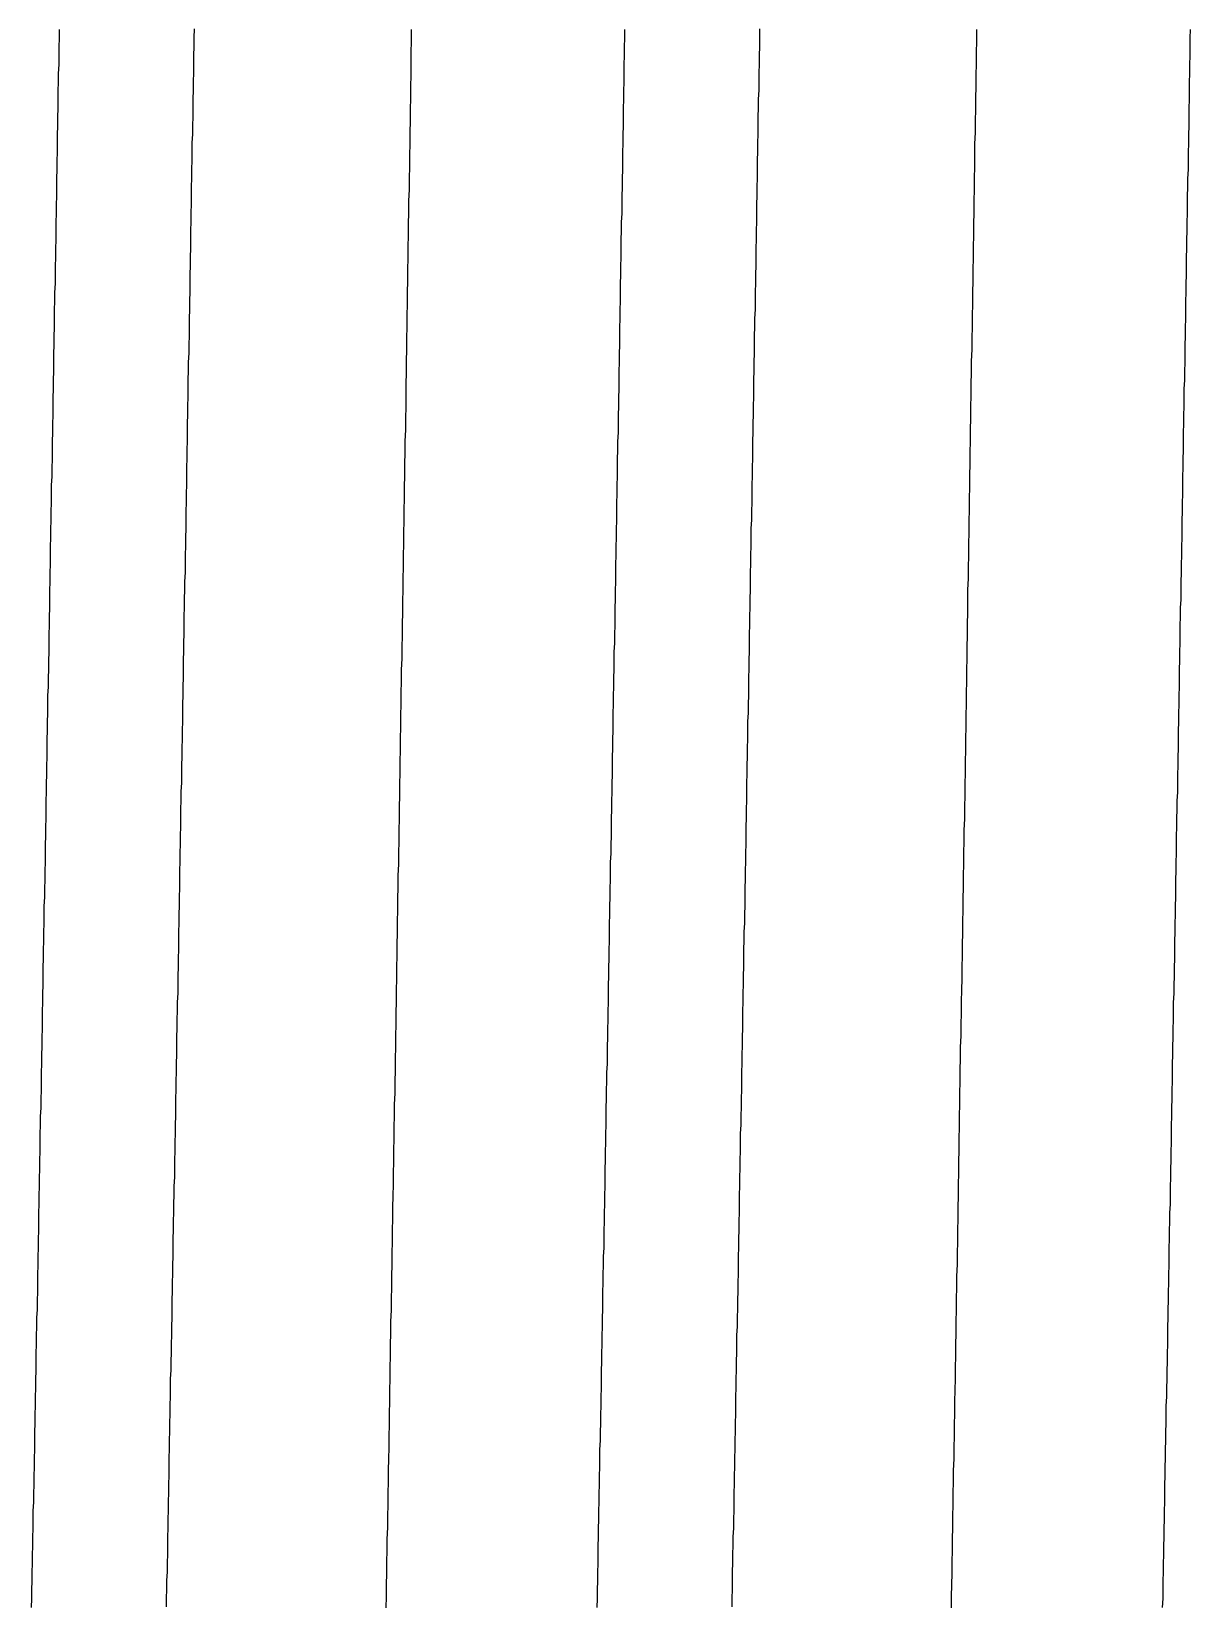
# Model space of a CAD drawing. Header units: millimetres. Extents: x 0 to 3800, y -67 to 2530.
# Drawn here: x 2234.063 to 2237.219, y 1456.785 to 1461.068 of the extents above; entities that cross this region are included whole.
import ezdxf

# ---------------------------------------------------------------- set-up
doc = ezdxf.new("R2010")
doc.units = ezdxf.units.MM
doc.layers.add('내부선 및 부속', color=4, linetype='Continuous')

msp = doc.modelspace()

# ---------------------------------------------------------------- linework, layer by layer
at = {"layer": '내부선 및 부속', "linetype": 'Continuous', "flags": 128}
for points in [[(2234.0626, 1456.7778), (2234.0636, 1456.8018), (2234.0636, 1456.8258), (2234.0646, 1456.8498), (2234.0646, 1456.8738), (2234.0656, 1456.8968), (2234.0656, 1456.9208), (2234.0656, 1456.9208), (2234.0666, 1456.9448), (2234.0666, 1456.9688), (2234.0676, 1456.9928), (2234.0676, 1457.0168), (2234.0676, 1457.0408), (2234.0686, 1457.0638), (2234.0686, 1457.0878), (2234.0696, 1457.1118), (2234.0696, 1457.1358), (2234.0706, 1457.1598), (2234.0706, 1457.1838), (2234.0716, 1457.2078), (2234.0716, 1457.2318), (2234.0716, 1457.2548), (2234.0726, 1457.2788), (2234.0726, 1457.3028), (2234.0736, 1457.3268), (2234.0736, 1457.3508), (2234.0746, 1457.3748), (2234.0746, 1457.3988), (2234.0756, 1457.4218), (2234.0756, 1457.4458), (2234.0756, 1457.4698), (2234.0766, 1457.4938), (2234.0766, 1457.5178), (2234.0776, 1457.5418), (2234.0776, 1457.5658), (2234.0786, 1457.5888), (2234.0786, 1457.6128), (2234.0796, 1457.6368), (2234.0796, 1457.6608), (2234.0796, 1457.6848), (2234.0806, 1457.7088), (2234.0806, 1457.7328), (2234.0816, 1457.7568), (2234.0816, 1457.7798), (2234.0826, 1457.8038), (2234.0826, 1457.8278), (2234.0826, 1457.8518), (2234.0836, 1457.8758), (2234.0836, 1457.8998), (2234.0846, 1457.9238), (2234.0846, 1457.9468), (2234.0856, 1457.9708), (2234.0856, 1457.9948), (2234.0866, 1458.0188), (2234.0866, 1458.0428), (2234.0866, 1458.0668), (2234.0876, 1458.0908), (2234.0876, 1458.1138), (2234.0886, 1458.1378), (2234.0886, 1458.1618), (2234.0896, 1458.1858), (2234.0896, 1458.2098), (2234.0896, 1458.2338), (2234.0906, 1458.2578), (2234.0906, 1458.2818), (2234.0916, 1458.3048), (2234.0916, 1458.3288), (2234.0926, 1458.3528), (2234.0926, 1458.3768), (2234.0926, 1458.4008), (2234.0936, 1458.4248), (2234.0936, 1458.4488), (2234.0946, 1458.4718), (2234.0946, 1458.4958), (2234.0946, 1458.5198), (2234.0956, 1458.5438), (2234.0956, 1458.5678), (2234.0966, 1458.5918), (2234.0966, 1458.6158), (2234.0976, 1458.6398), (2234.0976, 1458.6628), (2234.0976, 1458.6868), (2234.0986, 1458.7108), (2234.0986, 1458.7348), (2234.0996, 1458.7588), (2234.0996, 1458.7828), (2234.1006, 1458.8068), (2234.1006, 1458.8298), (2234.1006, 1458.8538), (2234.1016, 1458.8778), (2234.1016, 1458.9018), (2234.1026, 1458.9258), (2234.1026, 1458.9498), (2234.1026, 1458.9738), (2234.1036, 1458.9968), (2234.1036, 1459.0208), (2234.1046, 1459.0448), (2234.1046, 1459.0688), (2234.1056, 1459.0928), (2234.1056, 1459.1168), (2234.1056, 1459.1408), (2234.1066, 1459.1648), (2234.1066, 1459.1878), (2234.1076, 1459.2118), (2234.1076, 1459.2358), (2234.1076, 1459.2598), (2234.1086, 1459.2838), (2234.1086, 1459.3078), (2234.1086, 1459.3078), (2234.1096, 1459.3318), (2234.1096, 1459.3548), (2234.1106, 1459.3788), (2234.1106, 1459.4028), (2234.1106, 1459.4268), (2234.1116, 1459.4508), (2234.1116, 1459.4748), (2234.1126, 1459.4988), (2234.1126, 1459.5218), (2234.1126, 1459.5458), (2234.1136, 1459.5698), (2234.1136, 1459.5938), (2234.1146, 1459.6178), (2234.1146, 1459.6418), (2234.1146, 1459.6658), (2234.1156, 1459.6898), (2234.1156, 1459.7128), (2234.1166, 1459.7368), (2234.1166, 1459.7608), (2234.1176, 1459.7848), (2234.1176, 1459.8088), (2234.1176, 1459.8328), (2234.1186, 1459.8568), (2234.1186, 1459.8798), (2234.1196, 1459.9038), (2234.1196, 1459.9278), (2234.1196, 1459.9518), (2234.1206, 1459.9758), (2234.1206, 1459.9998), (2234.1216, 1460.0238), (2234.1216, 1460.0478), (2234.1216, 1460.0708), (2234.1226, 1460.0948), (2234.1226, 1460.1188), (2234.1236, 1460.1428), (2234.1236, 1460.1668), (2234.1236, 1460.1908), (2234.1246, 1460.2148), (2234.1246, 1460.2378), (2234.1256, 1460.2618), (2234.1256, 1460.2858), (2234.1256, 1460.3098), (2234.1266, 1460.3338), (2234.1266, 1460.3578), (2234.1276, 1460.3818), (2234.1276, 1460.4048), (2234.1276, 1460.4288), (2234.1286, 1460.4528), (2234.1286, 1460.4768), (2234.1296, 1460.5008), (2234.1296, 1460.5248), (2234.1296, 1460.5488), (2234.1306, 1460.5728), (2234.1306, 1460.5958), (2234.1316, 1460.6198), (2234.1316, 1460.6438), (2234.1316, 1460.6678), (2234.1326, 1460.6918), (2234.1326, 1460.7158), (2234.1336, 1460.7398), (2234.1336, 1460.7628), (2234.1336, 1460.7868), (2234.1346, 1460.8108), (2234.1346, 1460.8348), (2234.1356, 1460.8588), (2234.1356, 1460.8828), (2234.1356, 1460.9068), (2234.1366, 1460.9298), (2234.1366, 1460.9538), (2234.1376, 1460.9778), (2234.1376, 1461.0018), (2234.1376, 1461.0258), (2234.1386, 1461.0498), (2234.1386, 1461.0738)], [(2234.4306, 1456.7788), (2234.4306, 1456.8028), (2234.4316, 1456.8268), (2234.4316, 1456.8508), (2234.4326, 1456.8748), (2234.4326, 1456.8988), (2234.4326, 1456.8988), (2234.4336, 1456.9228), (2234.4336, 1456.9458), (2234.4336, 1456.9698), (2234.4346, 1456.9938), (2234.4346, 1457.0178), (2234.4356, 1457.0418), (2234.4356, 1457.0658), (2234.4366, 1457.0898), (2234.4366, 1457.1128), (2234.4376, 1457.1368), (2234.4376, 1457.1608), (2234.4376, 1457.1848), (2234.4386, 1457.2088), (2234.4386, 1457.2328), (2234.4396, 1457.2568), (2234.4396, 1457.2798), (2234.4406, 1457.3038), (2234.4406, 1457.3278), (2234.4416, 1457.3518), (2234.4416, 1457.3758), (2234.4416, 1457.3998), (2234.4426, 1457.4238), (2234.4426, 1457.4478), (2234.4436, 1457.4708), (2234.4436, 1457.4948), (2234.4446, 1457.5188), (2234.4446, 1457.5428), (2234.4456, 1457.5668), (2234.4456, 1457.5908), (2234.4456, 1457.6148), (2234.4466, 1457.6378), (2234.4466, 1457.6618), (2234.4476, 1457.6858), (2234.4476, 1457.7098), (2234.4486, 1457.7338), (2234.4486, 1457.7578), (2234.4486, 1457.7818), (2234.4496, 1457.8048), (2234.4496, 1457.8288), (2234.4506, 1457.8528), (2234.4506, 1457.8768), (2234.4516, 1457.9008), (2234.4516, 1457.9248), (2234.4526, 1457.9488), (2234.4526, 1457.9728), (2234.4526, 1457.9958), (2234.4536, 1458.0198), (2234.4536, 1458.0438), (2234.4546, 1458.0678), (2234.4546, 1458.0918), (2234.4556, 1458.1158), (2234.4556, 1458.1398), (2234.4556, 1458.1628), (2234.4566, 1458.1868), (2234.4566, 1458.2108), (2234.4576, 1458.2348), (2234.4576, 1458.2588), (2234.4586, 1458.2828), (2234.4586, 1458.3068), (2234.4586, 1458.3308), (2234.4596, 1458.3538), (2234.4596, 1458.3778), (2234.4606, 1458.4018), (2234.4606, 1458.4258), (2234.4616, 1458.4498), (2234.4616, 1458.4738), (2234.4616, 1458.4978), (2234.4626, 1458.5208), (2234.4626, 1458.5448), (2234.4636, 1458.5688), (2234.4636, 1458.5928), (2234.4636, 1458.6168), (2234.4646, 1458.6408), (2234.4646, 1458.6648), (2234.4656, 1458.6878), (2234.4656, 1458.7118), (2234.4666, 1458.7358), (2234.4666, 1458.7598), (2234.4666, 1458.7838), (2234.4676, 1458.8078), (2234.4676, 1458.8318), (2234.4686, 1458.8558), (2234.4686, 1458.8788), (2234.4696, 1458.9028), (2234.4696, 1458.9268), (2234.4696, 1458.9508), (2234.4706, 1458.9748), (2234.4706, 1458.9988), (2234.4716, 1459.0228), (2234.4716, 1459.0458), (2234.4716, 1459.0698), (2234.4726, 1459.0938), (2234.4726, 1459.1178), (2234.4736, 1459.1418), (2234.4736, 1459.1658), (2234.4746, 1459.1898), (2234.4746, 1459.2128), (2234.4746, 1459.2368), (2234.4756, 1459.2608), (2234.4756, 1459.2848), (2234.4756, 1459.2848), (2234.4766, 1459.3088), (2234.4766, 1459.3328), (2234.4766, 1459.3568), (2234.4776, 1459.3808), (2234.4776, 1459.4038), (2234.4786, 1459.4278), (2234.4786, 1459.4518), (2234.4786, 1459.4758), (2234.4796, 1459.4998), (2234.4796, 1459.5238), (2234.4806, 1459.5478), (2234.4806, 1459.5708), (2234.4816, 1459.5948), (2234.4816, 1459.6188), (2234.4816, 1459.6428), (2234.4826, 1459.6668), (2234.4826, 1459.6908), (2234.4836, 1459.7148), (2234.4836, 1459.7388), (2234.4836, 1459.7618), (2234.4846, 1459.7858), (2234.4846, 1459.8098), (2234.4856, 1459.8338), (2234.4856, 1459.8578), (2234.4856, 1459.8818), (2234.4866, 1459.9058), (2234.4866, 1459.9288), (2234.4876, 1459.9528), (2234.4876, 1459.9768), (2234.4876, 1460.0008), (2234.4886, 1460.0248), (2234.4886, 1460.0488), (2234.4896, 1460.0728), (2234.4896, 1460.0958), (2234.4896, 1460.1198), (2234.4906, 1460.1438), (2234.4906, 1460.1678), (2234.4916, 1460.1918), (2234.4916, 1460.2158), (2234.4926, 1460.2398), (2234.4926, 1460.2638), (2234.4926, 1460.2868), (2234.4936, 1460.3108), (2234.4936, 1460.3348), (2234.4946, 1460.3588), (2234.4946, 1460.3828), (2234.4946, 1460.4068), (2234.4956, 1460.4308), (2234.4956, 1460.4538), (2234.4966, 1460.4778), (2234.4966, 1460.5018), (2234.4966, 1460.5258), (2234.4976, 1460.5498), (2234.4976, 1460.5738), (2234.4986, 1460.5978), (2234.4986, 1460.6208), (2234.4986, 1460.6448), (2234.4996, 1460.6688), (2234.4996, 1460.6928), (2234.5006, 1460.7168), (2234.5006, 1460.7408), (2234.5006, 1460.7648), (2234.5016, 1460.7888), (2234.5016, 1460.8118), (2234.5026, 1460.8358), (2234.5026, 1460.8598), (2234.5026, 1460.8838), (2234.5036, 1460.9078), (2234.5036, 1460.9318), (2234.5046, 1460.9558), (2234.5046, 1460.9788), (2234.5046, 1461.0028), (2234.5056, 1461.0268), (2234.5056, 1461.0508), (2234.5066, 1461.0748)], [(2235.0966, 1461.0738), (2235.0966, 1461.0418), (2235.0956, 1461.0108), (2235.0956, 1460.9798), (2235.0956, 1460.9488), (2235.0946, 1460.9178), (2235.0946, 1460.8868), (2235.0936, 1460.8558), (2235.0936, 1460.8248), (2235.0926, 1460.7928), (2235.0926, 1460.7618), (2235.0916, 1460.7308), (2235.0916, 1460.6998), (2235.0906, 1460.6688), (2235.0906, 1460.6378), (2235.0896, 1460.6068), (2235.0896, 1460.5748), (2235.0886, 1460.5438), (2235.0886, 1460.5128), (2235.0876, 1460.4818), (2235.0876, 1460.4508), (2235.0866, 1460.4198), (2235.0866, 1460.3888), (2235.0856, 1460.3578), (2235.0856, 1460.3258), (2235.0846, 1460.2948), (2235.0846, 1460.2638), (2235.0836, 1460.2328), (2235.0836, 1460.2018), (2235.0826, 1460.1708), (2235.0826, 1460.1398), (2235.0816, 1460.1078), (2235.0816, 1460.0768), (2235.0816, 1460.0458), (2235.0806, 1460.0148), (2235.0806, 1459.9838), (2235.0796, 1459.9528), (2235.0796, 1459.9218), (2235.0786, 1459.8898), (2235.0786, 1459.8588), (2235.0776, 1459.8278), (2235.0776, 1459.7968), (2235.0766, 1459.7658), (2235.0766, 1459.7348), (2235.0756, 1459.7038), (2235.0756, 1459.6728), (2235.0746, 1459.6408), (2235.0746, 1459.6408), (2235.0746, 1459.6098), (2235.0736, 1459.5788), (2235.0736, 1459.5478), (2235.0726, 1459.5168), (2235.0726, 1459.4858), (2235.0716, 1459.4548), (2235.0716, 1459.4228), (2235.0706, 1459.3918), (2235.0706, 1459.3608), (2235.0696, 1459.3298), (2235.0696, 1459.2988), (2235.0686, 1459.2678), (2235.0686, 1459.2368), (2235.0676, 1459.2058), (2235.0676, 1459.1738), (2235.0666, 1459.1428), (2235.0666, 1459.1118), (2235.0656, 1459.0808), (2235.0656, 1459.0498), (2235.0646, 1459.0188), (2235.0646, 1458.9878), (2235.0636, 1458.9558), (2235.0636, 1458.9248), (2235.0626, 1458.8938), (2235.0626, 1458.8628), (2235.0616, 1458.8318), (2235.0616, 1458.8008), (2235.0606, 1458.7698), (2235.0606, 1458.7388), (2235.0596, 1458.7068), (2235.0596, 1458.6758), (2235.0586, 1458.6448), (2235.0586, 1458.6138), (2235.0576, 1458.5828), (2235.0576, 1458.5518), (2235.0566, 1458.5208), (2235.0566, 1458.4888), (2235.0556, 1458.4578), (2235.0556, 1458.4268), (2235.0546, 1458.3958), (2235.0546, 1458.3648), (2235.0536, 1458.3338), (2235.0536, 1458.3028), (2235.0526, 1458.2718), (2235.0526, 1458.2398), (2235.0516, 1458.2088), (2235.0516, 1458.1778), (2235.0506, 1458.1468), (2235.0506, 1458.1158), (2235.0496, 1458.0848), (2235.0496, 1458.0538), (2235.0486, 1458.0218), (2235.0486, 1457.9908), (2235.0476, 1457.9598), (2235.0476, 1457.9288), (2235.0466, 1457.8978), (2235.0456, 1457.8668), (2235.0456, 1457.8358), (2235.0446, 1457.8048), (2235.0446, 1457.7728), (2235.0436, 1457.7418), (2235.0436, 1457.7108), (2235.0426, 1457.6798), (2235.0426, 1457.6488), (2235.0416, 1457.6178), (2235.0416, 1457.5868), (2235.0406, 1457.5558), (2235.0406, 1457.5238), (2235.0396, 1457.4928), (2235.0396, 1457.4618), (2235.0386, 1457.4308), (2235.0386, 1457.3998), (2235.0376, 1457.3688), (2235.0376, 1457.3378), (2235.0366, 1457.3058), (2235.0366, 1457.2748), (2235.0356, 1457.2438), (2235.0356, 1457.2128), (2235.0346, 1457.1818), (2235.0336, 1457.1508), (2235.0336, 1457.1198), (2235.0326, 1457.0888), (2235.0326, 1457.0568), (2235.0316, 1457.0258), (2235.0316, 1456.9948), (2235.0306, 1456.9638), (2235.0306, 1456.9328), (2235.0296, 1456.9018), (2235.0296, 1456.8708), (2235.0286, 1456.8388), (2235.0286, 1456.8078), (2235.0276, 1456.7768)], [(2235.6026, 1456.7778), (2235.6036, 1456.8018), (2235.6036, 1456.8258), (2235.6046, 1456.8498), (2235.6046, 1456.8738), (2235.6056, 1456.8968), (2235.6056, 1456.9208), (2235.6056, 1456.9208), (2235.6056, 1456.9448), (2235.6066, 1456.9688), (2235.6066, 1456.9928), (2235.6076, 1457.0168), (2235.6076, 1457.0408), (2235.6086, 1457.0638), (2235.6086, 1457.0878), (2235.6096, 1457.1118), (2235.6096, 1457.1358), (2235.6106, 1457.1598), (2235.6106, 1457.1838), (2235.6106, 1457.2078), (2235.6116, 1457.2318), (2235.6116, 1457.2548), (2235.6126, 1457.2788), (2235.6126, 1457.3028), (2235.6136, 1457.3268), (2235.6136, 1457.3508), (2235.6146, 1457.3748), (2235.6146, 1457.3988), (2235.6146, 1457.4218), (2235.6156, 1457.4458), (2235.6156, 1457.4698), (2235.6166, 1457.4938), (2235.6166, 1457.5178), (2235.6176, 1457.5418), (2235.6176, 1457.5658), (2235.6186, 1457.5888), (2235.6186, 1457.6128), (2235.6186, 1457.6368), (2235.6196, 1457.6608), (2235.6196, 1457.6848), (2235.6206, 1457.7088), (2235.6206, 1457.7328), (2235.6216, 1457.7568), (2235.6216, 1457.7798), (2235.6216, 1457.8038), (2235.6226, 1457.8278), (2235.6226, 1457.8518), (2235.6236, 1457.8758), (2235.6236, 1457.8998), (2235.6246, 1457.9238), (2235.6246, 1457.9468), (2235.6246, 1457.9708), (2235.6256, 1457.9948), (2235.6256, 1458.0188), (2235.6266, 1458.0428), (2235.6266, 1458.0668), (2235.6276, 1458.0908), (2235.6276, 1458.1138), (2235.6276, 1458.1378), (2235.6286, 1458.1618), (2235.6286, 1458.1858), (2235.6296, 1458.2098), (2235.6296, 1458.2338), (2235.6306, 1458.2578), (2235.6306, 1458.2818), (2235.6306, 1458.3048), (2235.6316, 1458.3288), (2235.6316, 1458.3528), (2235.6326, 1458.3768), (2235.6326, 1458.4008), (2235.6336, 1458.4248), (2235.6336, 1458.4488), (2235.6336, 1458.4718), (2235.6346, 1458.4958), (2235.6346, 1458.5198), (2235.6356, 1458.5438), (2235.6356, 1458.5678), (2235.6366, 1458.5918), (2235.6366, 1458.6158), (2235.6366, 1458.6398), (2235.6376, 1458.6628), (2235.6376, 1458.6868), (2235.6386, 1458.7108), (2235.6386, 1458.7348), (2235.6396, 1458.7588), (2235.6396, 1458.7828), (2235.6396, 1458.8068), (2235.6406, 1458.8298), (2235.6406, 1458.8538), (2235.6416, 1458.8778), (2235.6416, 1458.9018), (2235.6416, 1458.9258), (2235.6426, 1458.9498), (2235.6426, 1458.9738), (2235.6436, 1458.9968), (2235.6436, 1459.0208), (2235.6446, 1459.0448), (2235.6446, 1459.0688), (2235.6446, 1459.0928), (2235.6456, 1459.1168), (2235.6456, 1459.1408), (2235.6466, 1459.1648), (2235.6466, 1459.1878), (2235.6466, 1459.2118), (2235.6476, 1459.2358), (2235.6476, 1459.2598), (2235.6486, 1459.2838), (2235.6486, 1459.3078), (2235.6486, 1459.3078), (2235.6496, 1459.3318), (2235.6496, 1459.3548), (2235.6496, 1459.3788), (2235.6506, 1459.4028), (2235.6506, 1459.4268), (2235.6516, 1459.4508), (2235.6516, 1459.4748), (2235.6516, 1459.4988), (2235.6526, 1459.5218), (2235.6526, 1459.5458), (2235.6536, 1459.5698), (2235.6536, 1459.5938), (2235.6536, 1459.6178), (2235.6546, 1459.6418), (2235.6546, 1459.6658), (2235.6556, 1459.6898), (2235.6556, 1459.7128), (2235.6566, 1459.7368), (2235.6566, 1459.7608), (2235.6566, 1459.7848), (2235.6576, 1459.8088), (2235.6576, 1459.8328), (2235.6586, 1459.8568), (2235.6586, 1459.8798), (2235.6586, 1459.9038), (2235.6596, 1459.9278), (2235.6596, 1459.9518), (2235.6606, 1459.9758), (2235.6606, 1459.9998), (2235.6606, 1460.0238), (2235.6616, 1460.0478), (2235.6616, 1460.0708), (2235.6626, 1460.0948), (2235.6626, 1460.1188), (2235.6626, 1460.1428), (2235.6636, 1460.1668), (2235.6636, 1460.1908), (2235.6646, 1460.2148), (2235.6646, 1460.2378), (2235.6646, 1460.2618), (2235.6656, 1460.2858), (2235.6656, 1460.3098), (2235.6666, 1460.3338), (2235.6666, 1460.3578), (2235.6666, 1460.3818), (2235.6676, 1460.4048), (2235.6676, 1460.4288), (2235.6686, 1460.4528), (2235.6686, 1460.4768), (2235.6686, 1460.5008), (2235.6696, 1460.5248), (2235.6696, 1460.5488), (2235.6706, 1460.5728), (2235.6706, 1460.5958), (2235.6706, 1460.6198), (2235.6716, 1460.6438), (2235.6716, 1460.6678), (2235.6726, 1460.6918), (2235.6726, 1460.7158), (2235.6726, 1460.7398), (2235.6736, 1460.7628), (2235.6736, 1460.7868), (2235.6746, 1460.8108), (2235.6746, 1460.8348), (2235.6746, 1460.8588), (2235.6756, 1460.8828), (2235.6756, 1460.9068), (2235.6766, 1460.9298), (2235.6766, 1460.9538), (2235.6766, 1460.9778), (2235.6776, 1461.0018), (2235.6776, 1461.0258), (2235.6786, 1461.0498), (2235.6786, 1461.0738)], [(2235.9706, 1456.7788), (2235.9706, 1456.8028), (2235.9716, 1456.8268), (2235.9716, 1456.8508), (2235.9716, 1456.8748), (2235.9726, 1456.8988), (2235.9726, 1456.8988), (2235.9726, 1456.9228), (2235.9736, 1456.9458), (2235.9736, 1456.9698), (2235.9746, 1456.9938), (2235.9746, 1457.0178), (2235.9756, 1457.0418), (2235.9756, 1457.0658), (2235.9756, 1457.0898), (2235.9766, 1457.1128), (2235.9766, 1457.1368), (2235.9776, 1457.1608), (2235.9776, 1457.1848), (2235.9786, 1457.2088), (2235.9786, 1457.2328), (2235.9796, 1457.2568), (2235.9796, 1457.2798), (2235.9806, 1457.3038), (2235.9806, 1457.3278), (2235.9806, 1457.3518), (2235.9816, 1457.3758), (2235.9816, 1457.3998), (2235.9826, 1457.4238), (2235.9826, 1457.4478), (2235.9836, 1457.4708), (2235.9836, 1457.4948), (2235.9836, 1457.5188), (2235.9846, 1457.5428), (2235.9846, 1457.5668), (2235.9856, 1457.5908), (2235.9856, 1457.6148), (2235.9866, 1457.6378), (2235.9866, 1457.6618), (2235.9876, 1457.6858), (2235.9876, 1457.7098), (2235.9876, 1457.7338), (2235.9886, 1457.7578), (2235.9886, 1457.7818), (2235.9896, 1457.8048), (2235.9896, 1457.8288), (2235.9906, 1457.8528), (2235.9906, 1457.8768), (2235.9906, 1457.9008), (2235.9916, 1457.9248), (2235.9916, 1457.9488), (2235.9926, 1457.9728), (2235.9926, 1457.9958), (2235.9936, 1458.0198), (2235.9936, 1458.0438), (2235.9936, 1458.0678), (2235.9946, 1458.0918), (2235.9946, 1458.1158), (2235.9956, 1458.1398), (2235.9956, 1458.1628), (2235.9966, 1458.1868), (2235.9966, 1458.2108), (2235.9966, 1458.2348), (2235.9976, 1458.2588), (2235.9976, 1458.2828), (2235.9986, 1458.3068), (2235.9986, 1458.3308), (2235.9996, 1458.3538), (2235.9996, 1458.3778), (2235.9996, 1458.4018), (2236.0006, 1458.4258), (2236.0006, 1458.4498), (2236.0016, 1458.4738), (2236.0016, 1458.4978), (2236.0026, 1458.5208), (2236.0026, 1458.5448), (2236.0026, 1458.5688), (2236.0036, 1458.5928), (2236.0036, 1458.6168), (2236.0046, 1458.6408), (2236.0046, 1458.6648), (2236.0056, 1458.6878), (2236.0056, 1458.7118), (2236.0056, 1458.7358), (2236.0066, 1458.7598), (2236.0066, 1458.7838), (2236.0076, 1458.8078), (2236.0076, 1458.8318), (2236.0086, 1458.8558), (2236.0086, 1458.8788), (2236.0086, 1458.9028), (2236.0096, 1458.9268), (2236.0096, 1458.9508), (2236.0106, 1458.9748), (2236.0106, 1458.9988), (2236.0106, 1459.0228), (2236.0116, 1459.0458), (2236.0116, 1459.0698), (2236.0126, 1459.0938), (2236.0126, 1459.1178), (2236.0136, 1459.1418), (2236.0136, 1459.1658), (2236.0136, 1459.1898), (2236.0146, 1459.2128), (2236.0146, 1459.2368), (2236.0156, 1459.2608), (2236.0156, 1459.2848), (2236.0156, 1459.2848), (2236.0156, 1459.3088), (2236.0166, 1459.3328), (2236.0166, 1459.3568), (2236.0176, 1459.3808), (2236.0176, 1459.4038), (2236.0176, 1459.4278), (2236.0186, 1459.4518), (2236.0186, 1459.4758), (2236.0196, 1459.4998), (2236.0196, 1459.5238), (2236.0206, 1459.5478), (2236.0206, 1459.5708), (2236.0206, 1459.5948), (2236.0216, 1459.6188), (2236.0216, 1459.6428), (2236.0226, 1459.6668), (2236.0226, 1459.6908), (2236.0226, 1459.7148), (2236.0236, 1459.7388), (2236.0236, 1459.7618), (2236.0246, 1459.7858), (2236.0246, 1459.8098), (2236.0246, 1459.8338), (2236.0256, 1459.8578), (2236.0256, 1459.8818), (2236.0266, 1459.9058), (2236.0266, 1459.9288), (2236.0266, 1459.9528), (2236.0276, 1459.9768), (2236.0276, 1460.0008), (2236.0286, 1460.0248), (2236.0286, 1460.0488), (2236.0296, 1460.0728), (2236.0296, 1460.0958), (2236.0296, 1460.1198), (2236.0306, 1460.1438), (2236.0306, 1460.1678), (2236.0316, 1460.1918), (2236.0316, 1460.2158), (2236.0316, 1460.2398), (2236.0326, 1460.2638), (2236.0326, 1460.2868), (2236.0336, 1460.3108), (2236.0336, 1460.3348), (2236.0336, 1460.3588), (2236.0346, 1460.3828), (2236.0346, 1460.4068), (2236.0356, 1460.4308), (2236.0356, 1460.4538), (2236.0356, 1460.4778), (2236.0366, 1460.5018), (2236.0366, 1460.5258), (2236.0376, 1460.5498), (2236.0376, 1460.5738), (2236.0376, 1460.5978), (2236.0386, 1460.6208), (2236.0386, 1460.6448), (2236.0396, 1460.6688), (2236.0396, 1460.6928), (2236.0396, 1460.7168), (2236.0406, 1460.7408), (2236.0406, 1460.7648), (2236.0416, 1460.7888), (2236.0416, 1460.8118), (2236.0416, 1460.8358), (2236.0426, 1460.8598), (2236.0426, 1460.8838), (2236.0436, 1460.9078), (2236.0436, 1460.9318), (2236.0436, 1460.9558), (2236.0446, 1460.9788), (2236.0446, 1461.0028), (2236.0456, 1461.0268), (2236.0456, 1461.0508), (2236.0456, 1461.0748)], [(2236.5676, 1456.7768), (2236.5676, 1456.8078), (2236.5686, 1456.8388), (2236.5696, 1456.8708), (2236.5696, 1456.9018), (2236.5706, 1456.9328), (2236.5706, 1456.9638), (2236.5716, 1456.9948), (2236.5716, 1457.0258), (2236.5726, 1457.0568), (2236.5726, 1457.0888), (2236.5736, 1457.1198), (2236.5736, 1457.1508), (2236.5746, 1457.1818), (2236.5746, 1457.2128), (2236.5756, 1457.2438), (2236.5756, 1457.2748), (2236.5766, 1457.3058), (2236.5766, 1457.3378), (2236.5776, 1457.3688), (2236.5786, 1457.3998), (2236.5786, 1457.4308), (2236.5796, 1457.4618), (2236.5796, 1457.4928), (2236.5806, 1457.5238), (2236.5806, 1457.5558), (2236.5816, 1457.5868), (2236.5816, 1457.6178), (2236.5826, 1457.6488), (2236.5826, 1457.6798), (2236.5836, 1457.7108), (2236.5836, 1457.7418), (2236.5846, 1457.7728), (2236.5846, 1457.8048), (2236.5856, 1457.8358), (2236.5856, 1457.8668), (2236.5866, 1457.8978), (2236.5866, 1457.9288), (2236.5866, 1457.9288), (2236.5876, 1457.9598), (2236.5876, 1457.9908), (2236.5886, 1458.0228), (2236.5886, 1458.0538), (2236.5896, 1458.0848), (2236.5896, 1458.1158), (2236.5906, 1458.1468), (2236.5906, 1458.1778), (2236.5916, 1458.2088), (2236.5916, 1458.2398), (2236.5926, 1458.2718), (2236.5926, 1458.3028), (2236.5936, 1458.3338), (2236.5936, 1458.3648), (2236.5946, 1458.3958), (2236.5946, 1458.4268), (2236.5956, 1458.4578), (2236.5966, 1458.4898), (2236.5966, 1458.5208), (2236.5976, 1458.5518), (2236.5976, 1458.5828), (2236.5986, 1458.6138), (2236.5986, 1458.6448), (2236.5996, 1458.6758), (2236.5996, 1458.7068), (2236.6006, 1458.7388), (2236.6006, 1458.7698), (2236.6016, 1458.8008), (2236.6016, 1458.8318), (2236.6026, 1458.8628), (2236.6026, 1458.8938), (2236.6036, 1458.9248), (2236.6036, 1458.9568), (2236.6046, 1458.9878), (2236.6046, 1459.0188), (2236.6056, 1459.0498), (2236.6056, 1459.0808), (2236.6066, 1459.1118), (2236.6066, 1459.1428), (2236.6076, 1459.1738), (2236.6076, 1459.2058), (2236.6086, 1459.2368), (2236.6086, 1459.2678), (2236.6096, 1459.2988), (2236.6096, 1459.3298), (2236.6106, 1459.3608), (2236.6106, 1459.3918), (2236.6116, 1459.4238), (2236.6116, 1459.4548), (2236.6126, 1459.4858), (2236.6126, 1459.5168), (2236.6126, 1459.5478), (2236.6136, 1459.5788), (2236.6136, 1459.6098), (2236.6146, 1459.6408), (2236.6146, 1459.6728), (2236.6156, 1459.7038), (2236.6156, 1459.7348), (2236.6166, 1459.7658), (2236.6166, 1459.7968), (2236.6176, 1459.8278), (2236.6176, 1459.8588), (2236.6186, 1459.8908), (2236.6186, 1459.9218), (2236.6196, 1459.9528), (2236.6196, 1459.9838), (2236.6206, 1460.0148), (2236.6206, 1460.0458), (2236.6216, 1460.0768), (2236.6216, 1460.1078), (2236.6226, 1460.1398), (2236.6226, 1460.1708), (2236.6236, 1460.2018), (2236.6236, 1460.2328), (2236.6246, 1460.2638), (2236.6246, 1460.2948), (2236.6256, 1460.3258), (2236.6256, 1460.3578), (2236.6266, 1460.3888), (2236.6266, 1460.4198), (2236.6276, 1460.4508), (2236.6276, 1460.4818), (2236.6286, 1460.5128), (2236.6286, 1460.5438), (2236.6296, 1460.5748), (2236.6296, 1460.6068), (2236.6306, 1460.6378), (2236.6306, 1460.6688), (2236.6316, 1460.6998), (2236.6316, 1460.7308), (2236.6316, 1460.7618), (2236.6326, 1460.7928), (2236.6326, 1460.8248), (2236.6336, 1460.8558), (2236.6336, 1460.8868), (2236.6346, 1460.9178), (2236.6346, 1460.9488), (2236.6356, 1460.9798), (2236.6356, 1461.0108), (2236.6366, 1461.0418), (2236.6366, 1461.0418), (2236.6366, 1461.0738)], [(2237.1426, 1456.7778), (2237.1436, 1456.8018), (2237.1436, 1456.8258), (2237.1436, 1456.8498), (2237.1446, 1456.8738), (2237.1446, 1456.8968), (2237.1456, 1456.9208), (2237.1456, 1456.9208), (2237.1456, 1456.9448), (2237.1466, 1456.9688), (2237.1466, 1456.9928), (2237.1476, 1457.0168), (2237.1476, 1457.0408), (2237.1486, 1457.0638), (2237.1486, 1457.0878), (2237.1486, 1457.1118), (2237.1496, 1457.1358), (2237.1496, 1457.1598), (2237.1506, 1457.1838), (2237.1506, 1457.2078), (2237.1516, 1457.2318), (2237.1516, 1457.2548), (2237.1526, 1457.2788), (2237.1526, 1457.3028), (2237.1526, 1457.3268), (2237.1536, 1457.3508), (2237.1536, 1457.3748), (2237.1546, 1457.3988), (2237.1546, 1457.4218), (2237.1556, 1457.4458), (2237.1556, 1457.4698), (2237.1566, 1457.4938), (2237.1566, 1457.5178), (2237.1566, 1457.5418), (2237.1576, 1457.5658), (2237.1576, 1457.5888), (2237.1586, 1457.6128), (2237.1586, 1457.6368), (2237.1596, 1457.6608), (2237.1596, 1457.6848), (2237.1606, 1457.7088), (2237.1606, 1457.7328), (2237.1606, 1457.7568), (2237.1616, 1457.7798), (2237.1616, 1457.8038), (2237.1626, 1457.8278), (2237.1626, 1457.8518), (2237.1636, 1457.8758), (2237.1636, 1457.8998), (2237.1636, 1457.9238), (2237.1646, 1457.9468), (2237.1646, 1457.9708), (2237.1656, 1457.9948), (2237.1656, 1458.0188), (2237.1666, 1458.0428), (2237.1666, 1458.0668), (2237.1666, 1458.0908), (2237.1676, 1458.1138), (2237.1676, 1458.1378), (2237.1686, 1458.1618), (2237.1686, 1458.1858), (2237.1696, 1458.2098), (2237.1696, 1458.2338), (2237.1696, 1458.2578), (2237.1706, 1458.2818), (2237.1706, 1458.3048), (2237.1716, 1458.3288), (2237.1716, 1458.3528), (2237.1726, 1458.3768), (2237.1726, 1458.4008), (2237.1726, 1458.4248), (2237.1736, 1458.4488), (2237.1736, 1458.4718), (2237.1746, 1458.4958), (2237.1746, 1458.5198), (2237.1756, 1458.5438), (2237.1756, 1458.5678), (2237.1756, 1458.5918), (2237.1766, 1458.6158), (2237.1766, 1458.6398), (2237.1776, 1458.6628), (2237.1776, 1458.6868), (2237.1786, 1458.7108), (2237.1786, 1458.7348), (2237.1786, 1458.7588), (2237.1796, 1458.7828), (2237.1796, 1458.8068), (2237.1806, 1458.8298), (2237.1806, 1458.8538), (2237.1806, 1458.8778), (2237.1816, 1458.9018), (2237.1816, 1458.9258), (2237.1826, 1458.9498), (2237.1826, 1458.9738), (2237.1836, 1458.9968), (2237.1836, 1459.0208), (2237.1836, 1459.0448), (2237.1846, 1459.0688), (2237.1846, 1459.0928), (2237.1856, 1459.1168), (2237.1856, 1459.1408), (2237.1856, 1459.1648), (2237.1866, 1459.1878), (2237.1866, 1459.2118), (2237.1876, 1459.2358), (2237.1876, 1459.2598), (2237.1886, 1459.2838), (2237.1886, 1459.3078), (2237.1886, 1459.3078), (2237.1886, 1459.3318), (2237.1896, 1459.3548), (2237.1896, 1459.3788), (2237.1906, 1459.4028), (2237.1906, 1459.4268), (2237.1906, 1459.4508), (2237.1916, 1459.4748), (2237.1916, 1459.4988), (2237.1926, 1459.5218), (2237.1926, 1459.5458), (2237.1926, 1459.5698), (2237.1936, 1459.5938), (2237.1936, 1459.6178), (2237.1946, 1459.6418), (2237.1946, 1459.6658), (2237.1956, 1459.6898), (2237.1956, 1459.7128), (2237.1956, 1459.7368), (2237.1966, 1459.7608), (2237.1966, 1459.7848), (2237.1976, 1459.8088), (2237.1976, 1459.8328), (2237.1976, 1459.8568), (2237.1986, 1459.8798), (2237.1986, 1459.9038), (2237.1996, 1459.9278), (2237.1996, 1459.9518), (2237.1996, 1459.9758), (2237.2006, 1459.9998), (2237.2006, 1460.0238), (2237.2016, 1460.0468), (2237.2016, 1460.0708), (2237.2016, 1460.0948), (2237.2026, 1460.1188), (2237.2026, 1460.1428), (2237.2036, 1460.1668), (2237.2036, 1460.1908), (2237.2036, 1460.2148), (2237.2046, 1460.2378), (2237.2046, 1460.2618), (2237.2056, 1460.2858), (2237.2056, 1460.3098), (2237.2056, 1460.3338), (2237.2066, 1460.3578), (2237.2066, 1460.3818), (2237.2076, 1460.4048), (2237.2076, 1460.4288), (2237.2076, 1460.4528), (2237.2086, 1460.4768), (2237.2086, 1460.5008), (2237.2096, 1460.5248), (2237.2096, 1460.5488), (2237.2106, 1460.5728), (2237.2106, 1460.5958), (2237.2106, 1460.6198), (2237.2116, 1460.6438), (2237.2116, 1460.6678), (2237.2126, 1460.6918), (2237.2126, 1460.7158), (2237.2126, 1460.7398), (2237.2136, 1460.7628), (2237.2136, 1460.7868), (2237.2146, 1460.8108), (2237.2146, 1460.8348), (2237.2146, 1460.8588), (2237.2156, 1460.8828), (2237.2156, 1460.9068), (2237.2156, 1460.9298), (2237.2166, 1460.9538), (2237.2166, 1460.9778), (2237.2176, 1461.0018), (2237.2176, 1461.0258), (2237.2176, 1461.0498), (2237.2186, 1461.0738)]]:
    msp.add_lwpolyline(points, dxfattribs=at)

doc.saveas('drawing.dxf')
